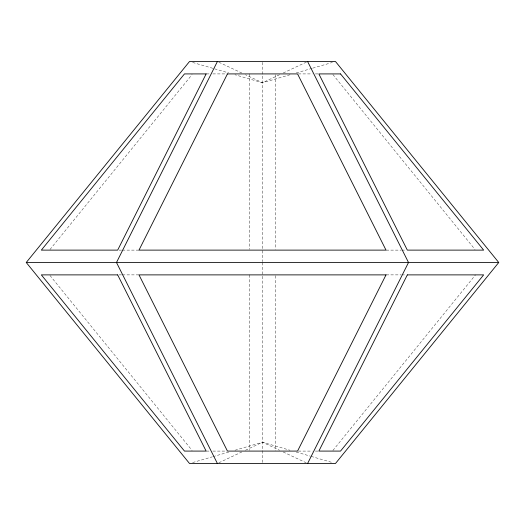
<?xml version="1.0" encoding="UTF-8"?>
<svg xmlns="http://www.w3.org/2000/svg" width="525" height="525" viewBox="0 0 525 525"><rect width="100%" height="100%" fill="white"/><g stroke="black" fill="none" stroke-linecap="round" stroke-linejoin="round"><path stroke-width="0.39" stroke-dasharray="2.62 1.97" d="M50 249.48L192.091 74.55M332.909 450.45L475.519 274.883M279.51 74.753L262.5 82.753L235.023 74.767M283.211 73.014L307.617 61.537M218.859 462.768L241.789 451.986M245.49 450.247L262.5 442.247L289.977 450.233M289.977 74.767L262.5 82.753L245.49 74.753M296.257 72.942L311.955 68.375M312.743 68.152L332.364 62.449M192.636 462.551L212.257 456.848M213.045 456.625L228.743 452.058M235.023 450.233L262.5 442.247L279.51 450.247M206.384 73.913L209.626 73.913M212.868 73.913L226.643 73.913M298.358 73.913L312.132 73.913M315.374 73.913L318.616 73.913M119.096 250.117L121.557 250.117M122.377 250.117L138.757 250.117M386.242 250.117L400.988 250.117M401.809 250.117L405.904 250.117M119.096 274.883L121.557 274.883M122.377 274.883L138.757 274.883M386.242 274.883L400.988 274.883M401.809 274.883L405.904 274.883M206.384 451.087L209.626 451.087M212.868 451.087L226.643 451.087M298.358 451.087L312.132 451.087M315.374 451.087L318.616 451.087M192.636 62.449L213.832 68.604M214.613 68.834L228.743 72.942M296.257 452.058L310.387 456.166M311.168 456.396L332.364 462.551M218.859 62.232L241.789 73.014M283.211 451.986L306.141 462.768M332.909 74.55L475 249.48M50 275.52L192.091 450.45M275.671 74.734L275.671 249.296M275.671 275.704L275.671 450.266M262.5 62.35L262.5 261.68M262.5 262.5L262.5 462.65M249.329 73.913L249.329 249.296M249.329 274.883L249.329 450.266"/><path stroke-width="0.79" d="M217.383 61.537L116.491 262.5L217.383 463.463M307.617 463.463L408.509 262.5L307.617 61.537M26.25 262.5L189.492 61.537L335.508 61.537L498.75 262.5L335.508 463.463L189.492 463.463L26.25 262.5L498.75 262.5M206.135 73.913L117.672 250.117L41.337 250.117L184.472 73.913L206.135 73.913M227.45 73.913L138.987 250.117L386.013 250.117L297.55 73.913L227.45 73.913M386.013 274.883L297.55 451.087L227.45 451.087L138.987 274.883L386.013 274.883M407.328 274.883L318.865 451.087L340.528 451.087L483.663 274.883L407.328 274.883M340.528 73.913L318.865 73.913L407.328 250.117L483.663 250.117L340.528 73.913M117.672 274.883L41.337 274.883L184.472 451.087L206.135 451.087L117.672 274.883"/></g></svg>
